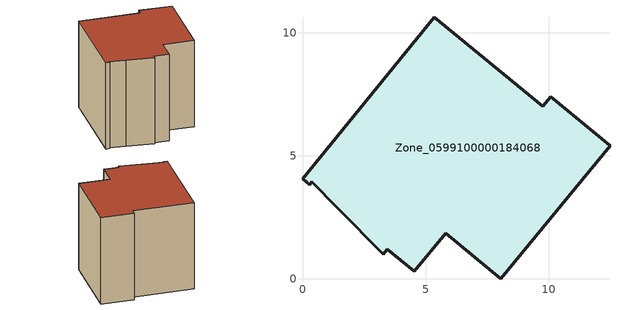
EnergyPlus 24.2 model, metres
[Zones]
Zone_0599100000184068
 floor ground (C_G): 3.45,1.21 3.28,1 1.44,2.87 0.38,3.94 0.29,3.82 0,4.06 5.35,10.63 9.76,7 10.08,7.39 12.49,5.4 8.05,0 5.81,1.85 4.54,0.31 z0
 wall outside (C_F): 1.44,2.87 3.28,1 3.45,1.21 4.54,0.31 5.81,1.85 8.05,0 12.49,5.4 10.08,7.39 9.76,7 5.35,10.63 0,4.06 0.29,3.82 0.38,3.94 1.44,2.87 z0:8.68
 roof outside (C_R): 3.28,1 3.45,1.21 4.54,0.31 5.81,1.85 8.05,0 12.49,5.4 10.08,7.39 9.76,7 5.35,10.63 0,4.06 0.29,3.82 0.38,3.94 1.44,2.87 z8.68
[BUILDING]
Pand.0599100000184068: North Axis=0; Terrain=City; Loads Convergence Tolerance Value=0.04; Temperature Convergence Tolerance Value=0.4; Solar Distribution=FullExterior; Maximum Number of Warmup Days=25; Minimum Number of Warmup Days=1
[Site:Location]
Rotterdam.The.Hague.AP_ZH_NLD Design_Conditions: Latitude=51.96; Longitude=4.45; Time Zone=1; Elevation=-4.5
[SITE:GROUNDTEMPERATURE:BUILDINGSURFACE]
18, 18, 18, 18, 18, 18, 18, 18, 18, 18, 18, 18
[MATERIAL] Thermal Absorptance=0.9; Solar Absorptance=0.7; Visible Absorptance=0.7
Name | Roughness | Thickness | Conductivity | Density | Specific Heat
G.TC.1946-1964 | MediumSmooth | 0.15 | 1 | 540 | 1210
F.TC.1946-1964 | Rough | 0.3 | 0.857143 | 1920 | 840
R.TC.1946-1964 | MediumRough | 0.2 | 0.235294 | 1500 | 1000
[CONSTRUCTION]
C_G: G.TC.1946-1964
C_F: F.TC.1946-1964
C_R: R.TC.1946-1964
[ZONE]
Zone_0599100000184068: Type=1; Multiplier=1; Ceiling Height=Autocalculate; Volume=Autocalculate; Floor Area=autocalculate; Part of Total Floor Area=Yes
[ZONEINFILTRATION:DESIGNFLOWRATE]
Infil_Zone_0599100000184068: Zone or ZoneList or Space or SpaceList=Zone_0599100000184068; Schedule=AlwaysOn; Design Flow Rate Calculation Method=Flow/Area; Flow Rate per Floor Area=0.003; Constant Term Coefficient=1; Temperature Term Coefficient=0; Velocity Term Coefficient=0; Velocity Squared Term Coefficient=0
[HVACTEMPLATE:ZONE:IDEALLOADSAIRSYSTEM]
Zone_0599100000184068: Maximum Heating Supply Air Temperature=50; Minimum Cooling Supply Air Temperature=13; Maximum Heating Supply Air Humidity Ratio=0.0156; Minimum Cooling Supply Air Humidity Ratio=0.0077; Heating Limit=NoLimit; Cooling Limit=NoLimit; Dehumidification Control Type=ConstantSensibleHeatRatio; Cooling Sensible Heat Ratio=0.7; Dehumidification Setpoint=60; Humidification Control Type=None; Humidification Setpoint=30; Outdoor Air Method=None; Outdoor Air Flow Rate per Person=0.00944; Outdoor Air Flow Rate per Zone Floor Area=0; Outdoor Air Flow Rate per Zone=0; Demand Controlled Ventilation Type=None; Outdoor Air Economizer Type=NoEconomizer; Heat Recovery Type=None; Sensible Heat Recovery Effectiveness=0.7; Latent Heat Recovery Effectiveness=0.65
[ZONECONTROL:THERMOSTAT]
ThermostatControl_Zone_0599100000184068: Zone or ZoneList=Zone_0599100000184068; Control Type Schedule=DualSetpointControlType; Control 1=Thermostat_Zone_0599100000184068; Temperature Difference Between Cutout And Setpoint=0
[THERMOSTATSETPOINT:DUALSETPOINT]
Thermostat_Zone_0599100000184068: Heating Setpoint Temperature Schedule=HeatingSetpoint_Zone_0599100000184068; Cooling Setpoint Temperature Schedule=CoolingSetpoint_Zone_0599100000184068
[SCHEDULE:COMPACT]
HeatingSetpoint_Zone_0599100000184068: Through: 12/31, For: AllDays, Until: 24:00, 21
CoolingSetpoint_Zone_0599100000184068: Through: 12/31, For: AllDays, Until: 24:00, 24
DualSetpointControlType: Through: 12/31, For: AllDays, Until: 24:00, 4
AlwaysOn: Through: 12/31, For: AllDays, Until: 24:00, 1
